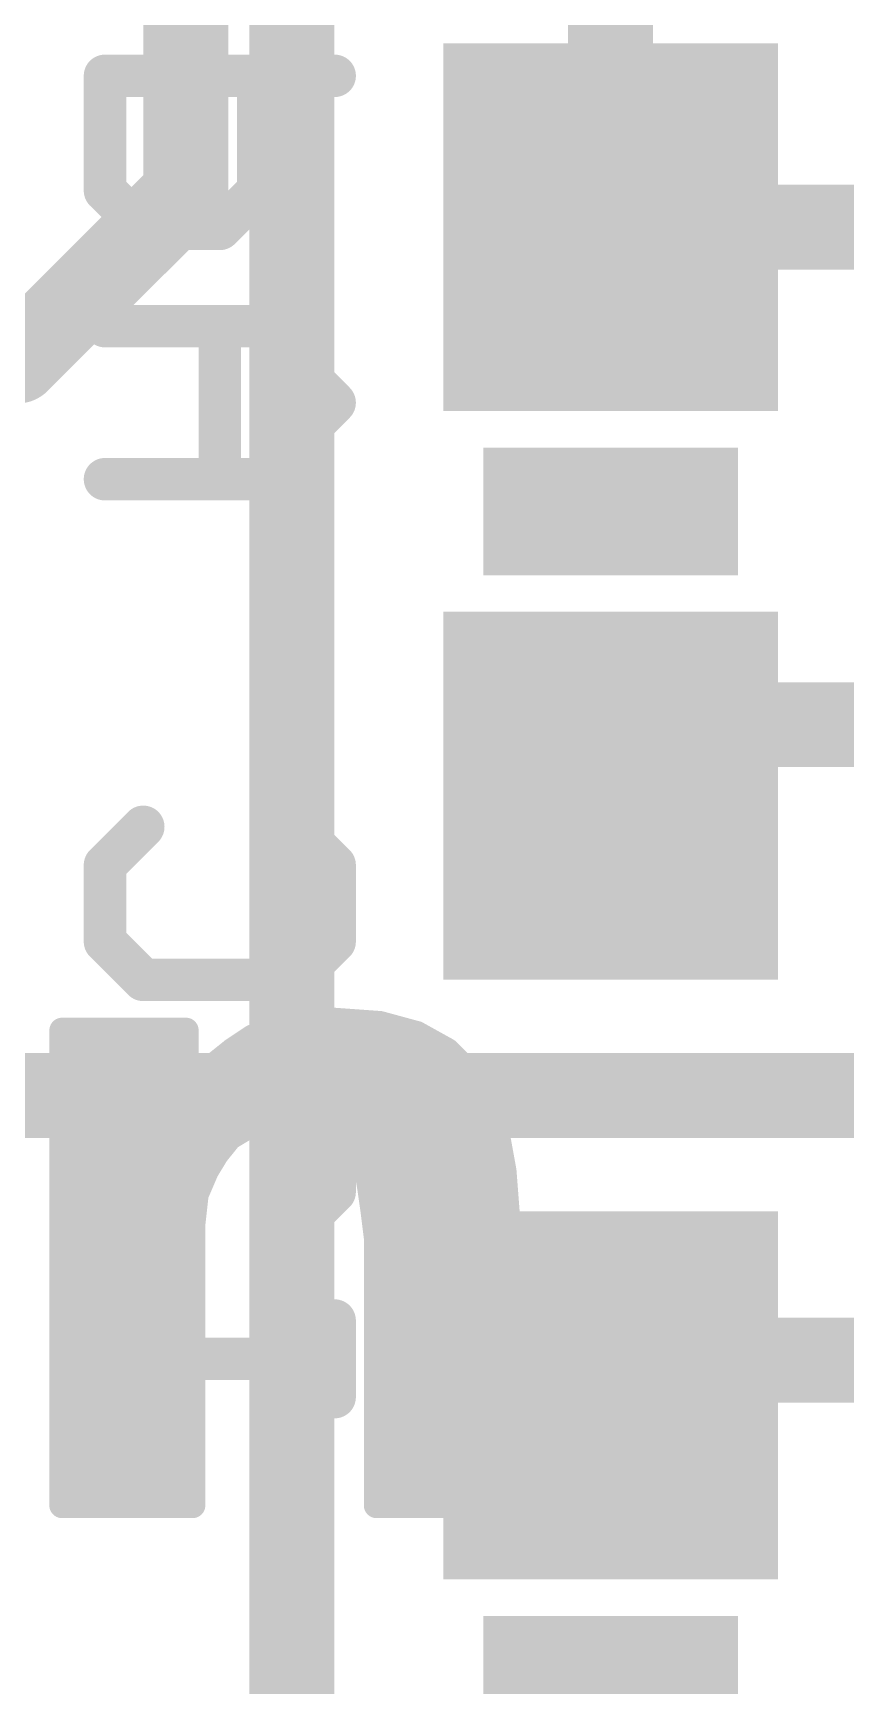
# Model space of a CAD drawing. Extents: x -0.5 to 61.7, y -0.1 to 16.6.
# Drawn here: x 43.676 to 46.106, y 6.331 to 11.273 of the extents above; entities that cross this region are included whole.
import ezdxf

# ---------------------------------------------------------------- set-up
doc = ezdxf.new("R2010")
doc.units = 0
for name, color, linetype in [('1', 12, 'CONTINUOUS'), ('16', 132, 'CONTINUOUS'), ('21', 41, 'CONTINUOUS'), ('22', 40, 'CONTINUOUS')]:
    doc.layers.add(name, color=color, linetype=linetype)

# ---------------------------------------------------------------- blocks, each defined once
blk = doc.blocks.new('RECT')
blk.add_solid([(-0.5, -0.5), (0.5, -0.5), (-0.5, 0.5), (0.5, 0.5)])

msp = doc.modelspace()

# ---------------------------------------------------------------- linework, layer by layer
at = {"layer": '1', "const_width": 0.254}
msp.add_lwpolyline([(44.45, 5.3975), (44.45, 12.954)], dxfattribs=at)
at = {"layer": '16', "const_width": 0.254}
for points in [[(44.1325, 10.795), (44.1325, 12.065)], [(45.4025, 11.43), (45.4025, 10.6925)], [(43.63, 10.2925), (44.1325, 10.795)], [(45.4025, 10.6925), (50.0625, 10.6925)], [(43.63, 10.2925), (41.9735, 10.2925)], [(45.615, 9.205), (45.4025, 8.9925)], [(48.33, 9.205), (45.615, 9.205)], [(46.5138, 8.0962), (43.2363, 8.0962)], [(45.5075, 7.305), (45.4025, 7.2)], [(48.33, 7.305), (45.5075, 7.305)]]:
    msp.add_lwpolyline(points, dxfattribs=at)
at = {"layer": '16', "const_width": 0.127}
for points in [[(44.1774, 10.7501, 1), (44.0876, 10.8399)], [(44.069, 10.795, 1), (44.196, 10.795)], [(45.4025, 10.756, 1), (45.4025, 10.629)], [(45.339, 10.6925, 1), (45.466, 10.6925)], [(43.5851, 10.3374, 1), (43.6749, 10.2476)], [(43.63, 10.229, 1), (43.63, 10.356)], [(45.615, 9.2685, 1), (45.615, 9.1415)], [(45.6599, 9.1601, 1), (45.5701, 9.2499)], [(45.3576, 9.0374, 1), (45.4474, 8.9476)], [(45.5075, 7.3685, 1), (45.5075, 7.2415)], [(45.5524, 7.2601, 1), (45.4626, 7.3499)], [(45.3576, 7.2449, 1), (45.4474, 7.1551)]]:
    msp.add_lwpolyline(points, format="xyb", dxfattribs=at)
at = {"layer": '21', "const_width": 0.0762}
for points in [[(44.453, 8.3109), (44.513, 8.3209)], [(44.513, 8.3209), (44.5729, 8.3209)], [(44.5729, 8.3209), (44.7129, 8.3109)], [(43.763, 8.2909), (44.133, 8.2909)], [(43.763, 8.1109), (43.763, 8.2909)], [(44.133, 8.2909), (44.133, 8.0909)], [(44.273, 8.2309), (44.333, 8.2709)], [(44.333, 8.2709), (44.3929, 8.2909)], [(44.3929, 8.2909), (44.453, 8.3109)], [(44.4377, 8.3058), (44.7317, 8.3058)], [(44.7129, 8.3109), (44.8229, 8.2809)], [(44.8229, 8.2809), (44.913, 8.2309)], [(43.763, 8.2296), (44.133, 8.2296)], [(44.223, 8.1909), (44.273, 8.2309)], [(44.2713, 8.2296), (44.9143, 8.2296)], [(44.913, 8.2309), (44.983, 8.1609)], [(44.183, 8.1509), (44.223, 8.1909)], [(43.763, 8.1534), (44.133, 8.1534)], [(44.1429, 8.0909), (44.183, 8.1509)], [(44.1855, 8.1534), (44.9876, 8.1534)], [(44.983, 8.1609), (45.0329, 8.0809)], [(43.763, 6.8709), (43.763, 8.1109)], [(43.763, 8.0772), (45.0341, 8.0772)], [(44.133, 8.0909), (44.1429, 8.0909)], [(45.0329, 8.0809), (45.063, 7.9809)], [(44.453, 8.0209), (44.373, 8.0109)], [(44.513, 8.0109), (44.453, 8.0209)], [(43.763, 8.001), (44.3135, 8.001)], [(44.263, 7.9709), (44.223, 7.9209)], [(44.313, 8.0009), (44.263, 7.9709)], [(44.373, 8.0109), (44.313, 8.0009)], [(44.563, 8.0009), (44.513, 8.0109)], [(44.5625, 8.001), (45.0569, 8.001)], [(44.613, 7.9709), (44.563, 8.0009)], [(44.6429, 7.9309), (44.613, 7.9709)], [(45.063, 7.9809), (45.083, 7.8709)], [(43.763, 7.9248), (44.2261, 7.9248)], [(44.223, 7.9209), (44.193, 7.8709)], [(44.673, 7.8809), (44.6429, 7.9309)], [(44.6466, 7.9248), (45.0732, 7.9248)], [(44.193, 7.8709), (44.163, 7.8009)], [(44.683, 7.8209), (44.673, 7.8809)], [(45.083, 7.8709), (45.093, 7.7409)], [(43.763, 7.8486), (44.1834, 7.8486)], [(44.6783, 7.8486), (45.0847, 7.8486)], [(44.693, 7.7509), (44.683, 7.8209)], [(43.763, 7.7724), (44.1598, 7.7724)], [(44.163, 7.8009), (44.153, 7.7109)], [(44.6899, 7.7724), (45.0905, 7.7724)], [(44.703, 7.6709), (44.693, 7.7509)], [(45.093, 7.7409), (45.093, 6.8709)], [(43.763, 7.6962), (44.153, 7.6962)], [(44.153, 7.7109), (44.153, 6.8709)], [(44.6998, 7.6962), (45.093, 7.6962)], [(44.703, 6.8709), (44.703, 7.6709)], [(43.763, 7.62), (44.153, 7.62)], [(44.703, 7.62), (45.093, 7.62)], [(43.763, 7.5438), (44.153, 7.5438)], [(44.703, 7.5438), (45.093, 7.5438)], [(43.763, 7.4676), (44.153, 7.4676)], [(44.703, 7.4676), (45.093, 7.4676)], [(43.763, 7.3914), (44.153, 7.3914)], [(44.703, 7.3914), (45.093, 7.3914)], [(43.763, 7.3152), (44.153, 7.3152)], [(44.703, 7.3152), (45.093, 7.3152)], [(43.763, 7.239), (44.153, 7.239)], [(44.703, 7.239), (45.093, 7.239)], [(43.763, 7.1628), (44.153, 7.1628)], [(44.703, 7.1628), (45.093, 7.1628)], [(43.763, 7.0866), (44.153, 7.0866)], [(44.703, 7.0866), (45.093, 7.0866)], [(43.763, 7.0104), (44.153, 7.0104)], [(44.703, 7.0104), (45.093, 7.0104)], [(43.763, 6.9342), (44.153, 6.9342)], [(44.703, 6.9342), (45.093, 6.9342)], [(44.153, 6.8709), (43.763, 6.8709)], [(45.093, 6.8709), (44.703, 6.8709)]]:
    msp.add_lwpolyline(points, dxfattribs=at)
at = {"layer": '21', "const_width": 0.0381}
for points in [[(44.513, 8.3399, 1), (44.513, 8.3018)], [(44.5161, 8.3021, 1), (44.5098, 8.3397)], [(44.5743, 8.3399, 1), (44.5716, 8.3019)], [(44.5729, 8.3018, 1), (44.5729, 8.3399)], [(43.782, 8.2909, 1), (43.7439, 8.2909)], [(43.763, 8.31, 1), (43.763, 8.2719)], [(44.152, 8.2909, 1), (44.1139, 8.2909)], [(44.133, 8.2719, 1), (44.133, 8.31)], [(44.3269, 8.289, 1), (44.339, 8.2528)], [(44.3435, 8.255, 1), (44.3224, 8.2868)], [(44.3869, 8.309, 1), (44.399, 8.2728)], [(44.399, 8.2728, 1), (44.3869, 8.309)], [(44.4377, 8.3248, 1), (44.4377, 8.2867)], [(44.4498, 8.3297, 1), (44.4561, 8.2921)], [(44.459, 8.2928, 1), (44.4469, 8.329)], [(44.718, 8.3293, 1), (44.7079, 8.2925)], [(44.7116, 8.2919, 1), (44.7143, 8.3299)], [(44.7317, 8.2867, 1), (44.7317, 8.3248)], [(44.8322, 8.2976, 1), (44.8137, 8.2642)], [(44.8179, 8.2625, 1), (44.828, 8.2993)], [(43.763, 8.2486, 1), (43.763, 8.2105)], [(44.133, 8.2105, 1), (44.133, 8.2486)], [(44.2713, 8.2486, 1), (44.2713, 8.2105)], [(44.2624, 8.2468, 1), (44.2835, 8.215)], [(44.2849, 8.216, 1), (44.261, 8.2458)], [(44.9264, 8.2444, 1), (44.8995, 8.2174)], [(44.9037, 8.2142, 1), (44.9222, 8.2476)], [(44.9143, 8.2105, 1), (44.9143, 8.2486)], [(44.211, 8.2058, 1), (44.2349, 8.176)], [(44.2364, 8.1774, 1), (44.2095, 8.2044)], [(43.763, 8.1724, 1), (43.763, 8.1343)], [(44.133, 8.1343, 1), (44.133, 8.1724)], [(44.1695, 8.1644, 1), (44.1964, 8.1374)], [(44.1855, 8.1724, 1), (44.1855, 8.1343)], [(44.1988, 8.1403, 1), (44.1671, 8.1615)], [(44.9991, 8.171, 1), (44.9668, 8.1508)], [(44.9695, 8.1474, 1), (44.9964, 8.1744)], [(44.9876, 8.1343, 1), (44.9876, 8.1724)], [(43.782, 8.1109, 1), (43.7439, 8.1109)], [(43.7439, 8.1109, 1), (43.782, 8.1109)], [(43.763, 8.0963, 1), (43.763, 8.0582)], [(44.133, 8.1099, 1), (44.133, 8.0718)], [(44.1139, 8.0909, 1), (44.152, 8.0909)], [(44.1271, 8.1015, 1), (44.1588, 8.0803)], [(44.1429, 8.0718, 1), (44.1429, 8.1099)], [(45.0512, 8.0864, 1), (45.0147, 8.0754)], [(45.0168, 8.0708, 1), (45.0491, 8.091)], [(45.0341, 8.0582, 1), (45.0341, 8.0963)], [(44.4561, 8.0397, 1), (44.4498, 8.0021)], [(44.4553, 8.002, 1), (44.4506, 8.0398)], [(43.763, 8.0201, 1), (43.763, 7.982)], [(44.2531, 7.9872, 1), (44.2728, 7.9546)], [(44.2778, 7.959, 1), (44.2481, 7.9828)], [(44.3098, 8.0197, 1), (44.3161, 7.9821)], [(44.3228, 7.9846, 1), (44.3031, 8.0172)], [(44.3135, 7.982, 1), (44.3135, 8.0201)], [(44.3706, 8.0298, 1), (44.3753, 7.992)], [(44.3761, 7.9921, 1), (44.3698, 8.0297)], [(44.5167, 8.0296, 1), (44.5092, 7.9922)], [(44.5098, 7.9921, 1), (44.5161, 8.0297)], [(44.5625, 8.0201, 1), (44.5625, 7.982)], [(44.5728, 8.0172, 1), (44.5531, 7.9846)], [(44.5592, 7.9822, 1), (44.5667, 8.0196)], [(44.6282, 7.9823, 1), (44.5977, 7.9595)], [(44.6031, 7.9546, 1), (44.6228, 7.9872)], [(45.0817, 7.9843, 1), (45.0442, 7.9775)], [(45.0447, 7.9754, 1), (45.0812, 7.9864)], [(45.0569, 7.982, 1), (45.0569, 8.0201)], [(43.763, 7.9439, 1), (43.763, 7.9058)], [(44.2393, 7.9111, 1), (44.2066, 7.9307)], [(44.2261, 7.9058, 1), (44.2261, 7.9439)], [(44.6593, 7.9407, 1), (44.6266, 7.9211)], [(44.6466, 7.9439, 1), (44.6466, 7.9058)], [(44.6277, 7.9195, 1), (44.6582, 7.9423)], [(45.0732, 7.9058, 1), (45.0732, 7.9439)], [(44.2105, 7.8634, 1), (44.1754, 7.8784)], [(44.2081, 7.9328, 1), (44.2378, 7.909)], [(44.6917, 7.884, 1), (44.6542, 7.8778)], [(44.6566, 7.8711, 1), (44.6893, 7.8907)], [(45.1019, 7.8724, 1), (45.064, 7.8694)], [(43.763, 7.8677, 1), (43.763, 7.8296)], [(44.1766, 7.8807, 1), (44.2093, 7.8611)], [(44.1834, 7.8296, 1), (44.1834, 7.8677)], [(44.6783, 7.8677, 1), (44.6783, 7.8296)], [(44.7018, 7.8236, 1), (44.6641, 7.8182)], [(45.0642, 7.8675, 1), (45.1017, 7.8743)], [(45.0847, 7.8296, 1), (45.0847, 7.8677)], [(43.763, 7.7915, 1), (43.763, 7.7534)], [(44.1454, 7.8084, 1), (44.1805, 7.7934)], [(44.1819, 7.7988, 1), (44.144, 7.803)], [(44.1598, 7.7534, 1), (44.1598, 7.7915)], [(44.6642, 7.8178, 1), (44.7017, 7.824)], [(44.6899, 7.7915, 1), (44.6899, 7.7534)], [(45.0905, 7.7534, 1), (45.0905, 7.7915)], [(44.7119, 7.7533, 1), (44.674, 7.7485)], [(44.6741, 7.7482, 1), (44.7118, 7.7536)], [(45.112, 7.7409, 1), (45.0739, 7.7409)], [(45.074, 7.7394, 1), (45.1119, 7.7424)], [(43.763, 7.7153, 1), (43.763, 7.6772)], [(44.172, 7.7109, 1), (44.1339, 7.7109)], [(44.134, 7.713, 1), (44.1719, 7.7088)], [(44.153, 7.6772, 1), (44.153, 7.7153)], [(44.6998, 7.7153, 1), (44.6998, 7.6772)], [(44.722, 7.6709, 1), (44.6839, 7.6709)], [(45.093, 7.6772, 1), (45.093, 7.7153)], [(44.684, 7.6685, 1), (44.7219, 7.6733)], [(43.763, 7.6391, 1), (43.763, 7.601)], [(44.153, 7.601, 1), (44.153, 7.6391)], [(44.703, 7.6391, 1), (44.703, 7.601)], [(45.093, 7.601, 1), (45.093, 7.6391)], [(43.763, 7.5629, 1), (43.763, 7.5248)], [(44.153, 7.5248, 1), (44.153, 7.5629)], [(44.703, 7.5629, 1), (44.703, 7.5248)], [(45.093, 7.5248, 1), (45.093, 7.5629)], [(43.763, 7.4867, 1), (43.763, 7.4486)], [(44.153, 7.4486, 1), (44.153, 7.4867)], [(44.703, 7.4867, 1), (44.703, 7.4486)], [(45.093, 7.4486, 1), (45.093, 7.4867)], [(43.763, 7.4104, 1), (43.763, 7.3723)], [(44.153, 7.3723, 1), (44.153, 7.4104)], [(44.703, 7.4104, 1), (44.703, 7.3723)], [(45.093, 7.3723, 1), (45.093, 7.4104)], [(43.763, 7.3342, 1), (43.763, 7.2961)], [(44.153, 7.2961, 1), (44.153, 7.3342)], [(44.703, 7.3342, 1), (44.703, 7.2961)], [(45.093, 7.2961, 1), (45.093, 7.3342)], [(43.763, 7.2581, 1), (43.763, 7.22)], [(44.153, 7.22, 1), (44.153, 7.2581)], [(44.703, 7.2581, 1), (44.703, 7.22)], [(45.093, 7.22, 1), (45.093, 7.2581)], [(43.763, 7.1819, 1), (43.763, 7.1438)], [(44.153, 7.1438, 1), (44.153, 7.1819)], [(44.703, 7.1819, 1), (44.703, 7.1438)], [(45.093, 7.1438, 1), (45.093, 7.1819)], [(43.763, 7.1057, 1), (43.763, 7.0676)], [(44.153, 7.0676, 1), (44.153, 7.1057)], [(44.703, 7.1057, 1), (44.703, 7.0676)], [(45.093, 7.0676, 1), (45.093, 7.1057)], [(43.763, 7.0295, 1), (43.763, 6.9914)], [(44.153, 6.9914, 1), (44.153, 7.0295)], [(44.703, 7.0295, 1), (44.703, 6.9914)], [(45.093, 6.9914, 1), (45.093, 7.0295)], [(43.763, 6.9533, 1), (43.763, 6.9152)], [(44.153, 6.9152, 1), (44.153, 6.9533)], [(44.703, 6.9533, 1), (44.703, 6.9152)], [(45.093, 6.9152, 1), (45.093, 6.9533)], [(43.7439, 6.8709, 1), (43.782, 6.8709)], [(43.763, 6.89, 1), (43.763, 6.8519)], [(44.1339, 6.8709, 1), (44.172, 6.8709)], [(44.153, 6.8519, 1), (44.153, 6.89)], [(44.703, 6.89, 1), (44.703, 6.8519)], [(44.6839, 6.8709, 1), (44.722, 6.8709)], [(45.0739, 6.8709, 1), (45.112, 6.8709)], [(45.093, 6.8519, 1), (45.093, 6.89)]]:
    msp.add_lwpolyline(points, format="xyb", dxfattribs=at)
at = {"layer": '22', "const_width": 0.127}
for points in [[(44.5776, 11.1449), (43.8912, 11.1449)], [(43.8912, 11.1449), (43.8912, 10.8017)], [(44.3488, 10.8017), (44.3488, 11.1449)], [(43.8912, 10.8017), (44.0056, 10.6873)], [(44.2344, 10.6873), (44.3488, 10.8017)], [(44.0056, 10.6873), (44.2344, 10.6873)], [(44.3488, 10.3965), (43.8912, 10.3965)], [(44.2344, 9.9389), (44.2344, 10.3965)], [(44.5776, 10.1677), (44.3488, 10.3965)], [(44.3488, 9.9389), (44.5776, 10.1677)], [(43.8912, 9.9389), (44.3488, 9.9389)], [(43.8912, 8.7852), (44.0056, 8.8996)], [(44.4632, 8.8996), (44.5776, 8.7852)], [(43.8912, 8.5564), (43.8912, 8.7852)], [(44.5776, 8.7852), (44.5776, 8.5564)], [(44.0056, 8.4421), (43.8912, 8.5564)], [(44.5776, 8.5564), (44.4632, 8.4421)], [(44.4632, 8.4421), (44.0056, 8.4421)], [(43.8912, 8.1512), (43.8912, 7.6936)], [(43.8912, 7.6936), (44.3488, 8.1512)], [(44.3488, 8.1512), (44.4632, 8.1512)], [(44.4632, 8.1512), (44.5776, 8.0368)], [(44.5776, 8.0368), (44.5776, 7.808)], [(44.5776, 7.808), (44.4632, 7.6936)], [(43.8912, 7.1947), (43.8912, 7.4235)], [(44.5776, 7.1947), (44.5776, 7.4235)], [(43.8912, 7.3091), (44.5776, 7.3091)]]:
    msp.add_lwpolyline(points, dxfattribs=at)
at = {"layer": '22', "const_width": 0.0635}
for points in [[(43.8912, 11.1766, 1), (43.8912, 11.1131)], [(43.923, 11.1449, 1), (43.8595, 11.1449)], [(44.3805, 11.1449, 1), (44.317, 11.1449)], [(44.5776, 11.1131, 1), (44.5776, 11.1766)], [(43.9137, 10.8241, 1), (43.8687, 10.7792)], [(43.8595, 10.8017, 1), (43.923, 10.8017)], [(44.317, 10.8017, 1), (44.3805, 10.8017)], [(44.3712, 10.7792, 1), (44.3263, 10.8241)], [(44.0056, 10.719, 1), (44.0056, 10.6555)], [(43.9831, 10.6648, 1), (44.028, 10.7097)], [(44.2119, 10.7097, 1), (44.2568, 10.6648)], [(44.2344, 10.6555, 1), (44.2344, 10.719)], [(43.8912, 10.4282, 1), (43.8912, 10.3647)], [(44.2661, 10.3965, 1), (44.2026, 10.3965)], [(44.3712, 10.4189, 1), (44.3263, 10.374)], [(44.3488, 10.3647, 1), (44.3488, 10.4282)], [(44.6, 10.1452, 1), (44.5551, 10.1901)], [(44.5551, 10.1452, 1), (44.6, 10.1901)], [(43.8912, 9.9706, 1), (43.8912, 9.9071)], [(44.3263, 9.9613, 1), (44.3712, 9.9164)], [(44.3488, 9.9071, 1), (44.3488, 9.9706)], [(44.2026, 9.9389, 1), (44.2661, 9.9389)], [(44.028, 8.8772, 1), (43.9831, 8.9221)], [(44.4856, 8.9221, 1), (44.4407, 8.8772)], [(43.923, 8.7852, 1), (43.8595, 8.7852)], [(44.6093, 8.7852, 1), (44.5458, 8.7852)], [(43.8687, 8.8077, 1), (43.9137, 8.7628)], [(44.5551, 8.7628, 1), (44.6, 8.8077)], [(43.9137, 8.5789, 1), (43.8687, 8.534)], [(44.6, 8.534, 1), (44.5551, 8.5789)], [(43.8595, 8.5564, 1), (43.923, 8.5564)], [(44.5458, 8.5564, 1), (44.6093, 8.5564)], [(44.0056, 8.4738, 1), (44.0056, 8.4103)], [(44.4632, 8.4103, 1), (44.4632, 8.4738)], [(43.9831, 8.4196, 1), (44.028, 8.4645)], [(44.4407, 8.4645, 1), (44.4856, 8.4196)], [(43.923, 8.1512, 1), (43.8595, 8.1512)], [(44.3488, 8.183, 1), (44.3488, 8.1195)], [(44.3712, 8.1288, 1), (44.3263, 8.1737)], [(44.4856, 8.1737, 1), (44.4407, 8.1288)], [(44.4632, 8.1195, 1), (44.4632, 8.183)], [(44.6093, 8.0368, 1), (44.5458, 8.0368)], [(44.5551, 8.0144, 1), (44.6, 8.0593)], [(44.6, 7.7856, 1), (44.5551, 7.8305)], [(44.5458, 7.808, 1), (44.6093, 7.808)], [(43.8687, 7.7161, 1), (43.9137, 7.6712)], [(43.8595, 7.6936, 1), (43.923, 7.6936)], [(44.4407, 7.7161, 1), (44.4856, 7.6712)], [(43.923, 7.4235, 1), (43.8595, 7.4235)], [(44.6093, 7.4235, 1), (44.5458, 7.4235)], [(43.8912, 7.3408, 1), (43.8912, 7.2773)], [(44.5776, 7.2773, 1), (44.5776, 7.3408)], [(43.8595, 7.1947, 1), (43.923, 7.1947)], [(44.5458, 7.1947, 1), (44.6093, 7.1947)]]:
    msp.add_lwpolyline(points, format="xyb", dxfattribs=at)

# ---------------------------------------------------------------- block references
at = {"layer": '16', "xscale": 1.1}
for p, rotation in [((45.4025, 10.6925), 90), ((45.4025, 8.9925), 90), ((45.4025, 7.2), 270)]:
    msp.add_blockref('RECT', p, dxfattribs=dict(at, rotation=rotation))
at = {"layer": '22', "xscale": 0.381, "yscale": 0.762}
for p, rotation in [((45.4025, 9.8425), 90), ((45.4025, 6.35), 270)]:
    msp.add_blockref('RECT', p, dxfattribs=dict(at, rotation=rotation))

doc.saveas('drawing.dxf')
